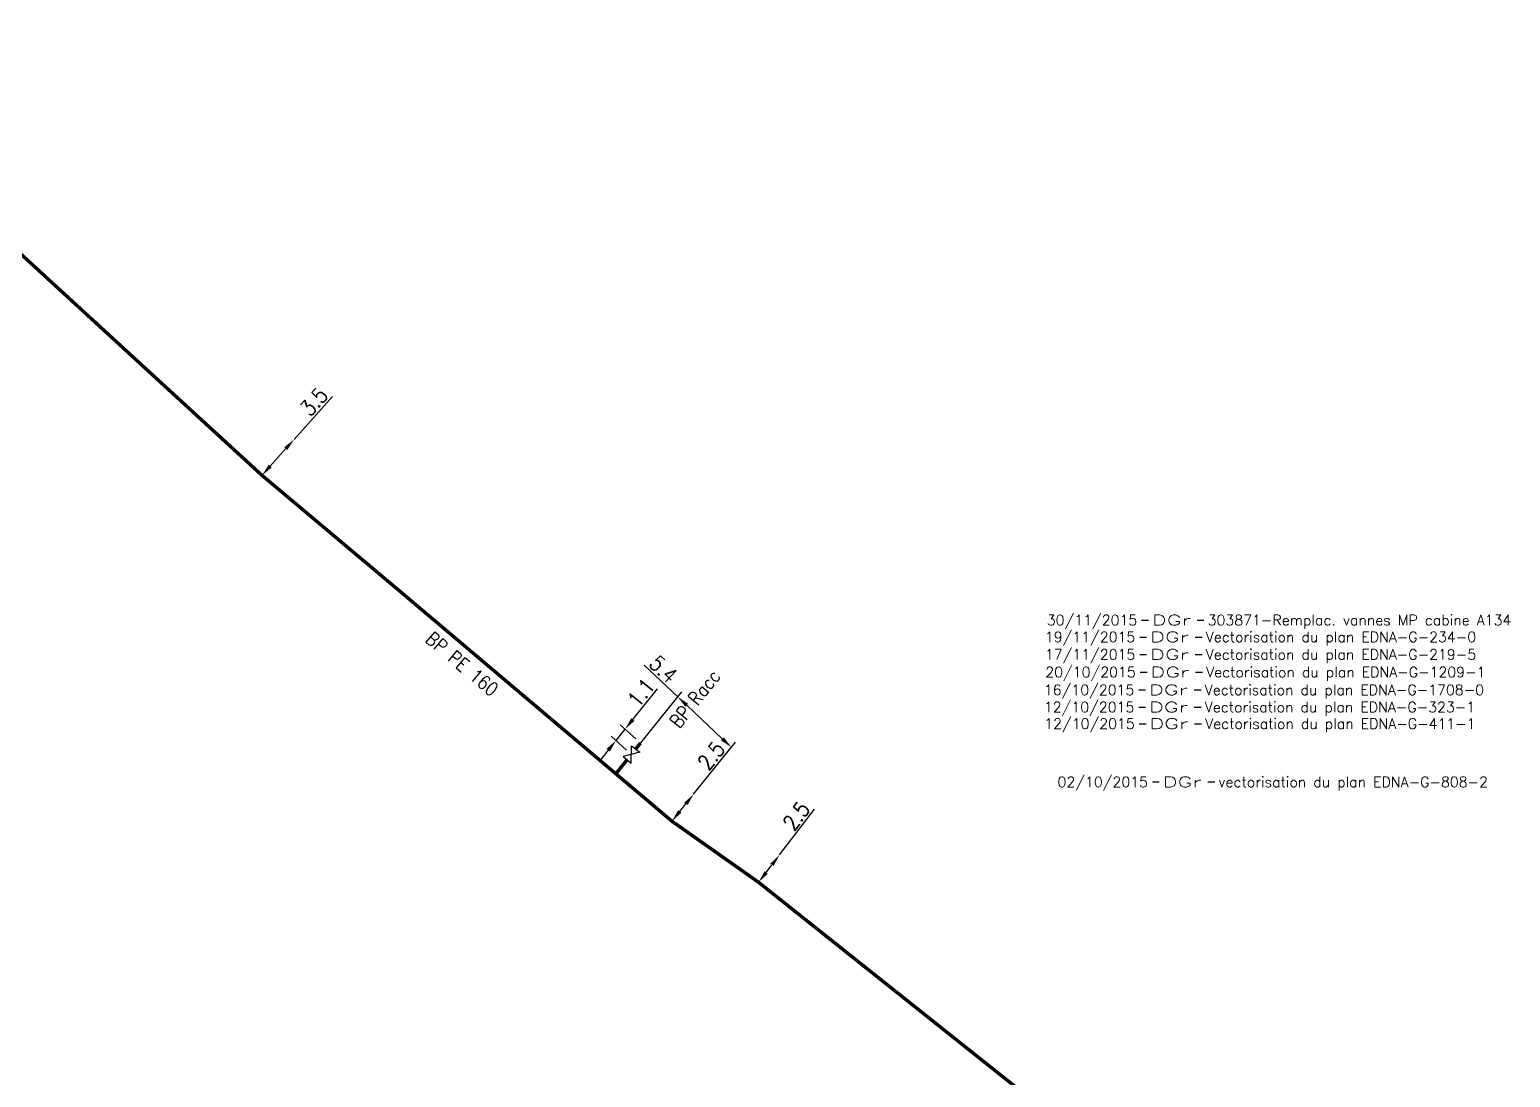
# Model space of a CAD drawing. Header units: millimetres. Extents: x 183997 to 185000, y 127999 to 129007.
# Drawn here: x 184868.7 to 184976.1, y 128490 to 128566 of the extents above; entities that cross this region are included whole.
import ezdxf
from ezdxf.enums import TextEntityAlignment as Align

# ---------------------------------------------------------------- set-up
doc = ezdxf.new("R2010")
doc.units = ezdxf.units.MM
doc.header["$PDMODE"] = 34
doc.linetypes.add('L_25_PE', pattern=[2000, 1000, 1000])
doc.linetypes.add('L_RAC_PE', pattern=[3.5, 2, -1.5])
doc.layers.get('0').update_dxf_attribs({"linetype": 'CONTINUOUS'})
doc.layers.get('DEFPOINTS').update_dxf_attribs({"linetype": 'CONTINUOUS'})
for name, color, linetype in [('L_150', 1, 'CONTINUOUS'), ('L_170', 7, 'CONTINUOUS'), ('L_300', 7, 'CONTINUOUS')]:
    doc.layers.add(name, color=color, linetype=linetype)
doc.layers.add('L_910', color=7, linetype='CONTINUOUS', plot=False)
doc.styles.get("Standard").update_dxf_attribs({"font": 'romans.shx', "width": 0.85})
doc.dimstyles.get("Standard").update_dxf_attribs({"dimtxt": 1.5, "dimasz": 1.2, "dimexe": 0.625, "dimexo": 0.625, "dimgap": 0.25, "dimtad": 1, "dimdec": 1, "dimzin": 0, "dimdsep": 46, "dimtxsty": 'Standard', "dimcen": -0.5, "dimadec": 0, "dimazin": 0, "dimtfac": 1, "dimtdec": 1, "dimtmove": 0, "dimatfit": 3, "dimfxl": 0, "dimtolj": 1, "dimtzin": 0, "dimarcsym": 0})

# ---------------------------------------------------------------- blocks, each defined once
blk = doc.blocks.new('GIS_MODF')
at = {"color": 0, "linetype": 'Continuous', "flags": 128}
for points in [[(-2.26, -0.01), (-1.76, -0.01)], [(1.76, -0.01), (2.26, -0.01)]]:
    blk.add_lwpolyline(points, dxfattribs=at)
at = {"color": 0, "linetype": 'Continuous'}
blk.add_attdef('DATE', text='', height=0.75, dxfattribs=at).set_placement((-2.58, -0.39), align=Align.RIGHT)
at = {"color": 0, "linetype": 'Continuous', "width": 3.590909}
blk.add_attdef('USER', text='', height=0.75, dxfattribs=at).set_placement((-1.52, -0.39), (1.31, -0.39), align=Align.FIT)
at = {"color": 0, "linetype": 'Continuous'}
blk.add_attdef('DESC', (2.53, -0.39), '', height=0.75, dxfattribs=at)
blk = doc.blocks.new('L_300_09')
at = {"color": 0, "linetype": 'Continuous', "flags": 128}
blk.add_lwpolyline([(0.5, -0.38), (-0.5, 0.38), (-0.5, -0.38), (0.5, 0.38), (0.5, -0.38)], dxfattribs=at)
at = {"color": 0, "linetype": 'Continuous', "width": 0.75}
blk.add_attdef('NUM', text='', height=1, dxfattribs=at).set_placement((0, 1.69), align=Align.MIDDLE_CENTER)
at = {"color": 0, "linetype": 'Continuous', "width": 0.75, "flags": 3}
for tag, p in [('DEF_LEG', (0, -5)), ('DEF_COUP', (0, -7.5)), ('DEF_TYPE', (0, -10))]:
    blk.add_attdef(tag, text='', height=1.2, dxfattribs=at).set_placement(p, align=Align.MIDDLE)
blk = doc.blocks.new('*D452')
at = {"layer": 'DEFPOINTS', "color": 0, "linetype": 'Continuous', "transparency": 16777216}
for p in [(184916.84, 128510.51), (184916.84, 128510.51), (184915.27, 128508.56)]:
    blk.add_point(p, dxfattribs=at)
at = {"layer": 'L_150', "color": 0, "linetype": 'Continuous', "lineweight": -2, "transparency": 16777216}
for p, q in [((184916.84, 128510.51), (184919.45, 128513.77)), ((184915.84, 128509.27), (184916.27, 128509.81))]:
    blk.add_line(p, q, dxfattribs=at)
at = {"layer": 'L_150', "color": 0, "linetype": 'Continuous', "transparency": 16777216}
for points in [[(184916.16, 128509.91), (184916.39, 128509.72), (184916.84, 128510.51)], [(184915.72, 128509.36), (184915.95, 128509.17), (184915.27, 128508.56)]]:
    blk.add_solid(points, dxfattribs=at)
at = {"layer": 'L_150', "color": 0, "linetype": 'Continuous', "transparency": 16777216, "insert": (184918.12, 128513.31), "char_height": 1.125, "attachment_point": 5, "rotation": 51.2385}
blk.add_mtext('\\A1;2.5', dxfattribs=at)
blk = doc.blocks.new('*D453')
at = {"layer": 'DEFPOINTS', "color": 0, "linetype": 'Continuous', "transparency": 16777216}
for p in [(184923.07, 128506.11), (184923.07, 128506.11), (184921.55, 128504.13)]:
    blk.add_point(p, dxfattribs=at)
at = {"layer": 'L_150', "color": 0, "linetype": 'Continuous', "lineweight": -2, "transparency": 16777216}
for p, q in [((184923.07, 128506.11), (184925.61, 128509.43)), ((184922.1, 128504.84), (184922.52, 128505.4))]:
    blk.add_line(p, q, dxfattribs=at)
at = {"layer": 'L_150', "color": 0, "linetype": 'Continuous', "transparency": 16777216}
for points in [[(184922.41, 128505.49), (184922.64, 128505.31), (184923.07, 128506.11)], [(184921.98, 128504.93), (184922.22, 128504.75), (184921.55, 128504.13)]]:
    blk.add_solid(points, dxfattribs=at)
at = {"layer": 'L_150', "color": 0, "linetype": 'Continuous', "transparency": 16777216, "insert": (184924.29, 128508.94), "char_height": 1.125, "attachment_point": 5, "rotation": 52.5975}
blk.add_mtext('\\A1;2.5', dxfattribs=at)
blk = doc.blocks.new('*D455')
at = {"layer": 'DEFPOINTS', "color": 0, "linetype": 'Continuous', "transparency": 16777216}
for p in [(184887.87, 128536.26), (184887.87, 128536.26), (184885.54, 128533.65)]:
    blk.add_point(p, dxfattribs=at)
at = {"layer": 'L_150', "color": 0, "linetype": 'Continuous', "lineweight": -2, "transparency": 16777216}
for p, q in [((184887.87, 128536.26), (184890.66, 128539.37)), ((184886.14, 128534.32), (184887.27, 128535.59))]:
    blk.add_line(p, q, dxfattribs=at)
at = {"layer": 'L_150', "color": 0, "linetype": 'Continuous', "transparency": 16777216}
for points in [[(184887.16, 128535.69), (184887.38, 128535.49), (184887.87, 128536.26)], [(184886.03, 128534.42), (184886.25, 128534.22), (184885.54, 128533.65)]]:
    blk.add_solid(points, dxfattribs=at)
at = {"layer": 'L_150', "color": 0, "linetype": 'Continuous', "transparency": 16777216, "insert": (184889.31, 128538.99), "char_height": 1.125, "attachment_point": 5, "rotation": 48.135}
blk.add_mtext('\\A1;3.5', dxfattribs=at)
blk = doc.blocks.new('*D562')
at = {"layer": 'DEFPOINTS', "color": 0, "linetype": 'Continuous', "transparency": 16777216}
for p in [(184911.87, 128515.24), (184912.99, 128514.23), (184912.33, 128513.41)]:
    blk.add_point(p, dxfattribs=at)
at = {"layer": 'L_300', "color": 0, "linetype": 'Continuous', "lineweight": -2, "transparency": 16777216}
for p, q in [((184912.44, 128515.94), (184914.23, 128518.17)), ((184911.98, 128513.72), (184910.87, 128514.73)), ((184911.22, 128514.42), (184911.87, 128515.24)), ((184912.64, 128514.54), (184911.52, 128515.55)), ((184910.65, 128513.72), (184910.09, 128513.01))]:
    blk.add_line(p, q, dxfattribs=at)
at = {"layer": 'L_300', "color": 0, "linetype": 'Continuous', "transparency": 16777216}
for points in [[(184912.32, 128516.03), (184912.55, 128515.84), (184911.87, 128515.24)], [(184910.53, 128513.81), (184910.77, 128513.62), (184911.22, 128514.42)]]:
    blk.add_solid(points, dxfattribs=at)
at = {"layer": 'L_300', "color": 0, "linetype": 'Continuous', "transparency": 16777216, "insert": (184913.03, 128517.88), "char_height": 1.125, "attachment_point": 5, "rotation": 51.2385}
blk.add_mtext('\\A1;1.1', dxfattribs=at)
blk = doc.blocks.new('*D566')
at = {"layer": 'DEFPOINTS', "color": 0, "linetype": 'Continuous', "transparency": 16777216}
for p in [(184919.58, 128513.93), (184912.33, 128513.41), (184916.84, 128510.51)]:
    blk.add_point(p, dxfattribs=at)
at = {"layer": 'L_300', "color": 0, "linetype": 'Continuous', "lineweight": -2, "transparency": 16777216}
for p, q in [((184915.69, 128517.59), (184913.26, 128519.87)), ((184912.62, 128513.77), (184915.98, 128517.95)), ((184918.92, 128514.54), (184916.34, 128516.97)), ((184917.13, 128510.88), (184919.87, 128514.29))]:
    blk.add_line(p, q, dxfattribs=at)
at = {"layer": 'L_300', "color": 0, "linetype": 'Continuous', "transparency": 16777216}
for points in [[(184916.44, 128517.08), (184916.24, 128516.86), (184915.69, 128517.59)], [(184919.03, 128514.65), (184918.82, 128514.43), (184919.58, 128513.93)]]:
    blk.add_solid(points, dxfattribs=at)
at = {"layer": 'L_300', "color": 0, "linetype": 'Continuous', "transparency": 16777216, "insert": (184914.66, 128519.58), "char_height": 1.125, "attachment_point": 5, "rotation": 316.7676}
blk.add_mtext('\\A1;5.4', dxfattribs=at)

msp = doc.modelspace()

# ---------------------------------------------------------------- linework, layer by layer
at = {"layer": 'L_150', "linetype": 'L_25_PE', "const_width": 0.25, "flags": 128}
msp.add_lwpolyline([(184763.44, 128642.3), (184765.64, 128640.84), (184766.17, 128641.68), (184779.3, 128632.06), (184788.81, 128625.05), (184799.52, 128616.92), (184810.28, 128608.87), (184820.88, 128599.03), (184835.35, 128584.81), (184863.2, 128554.16), (184885.54, 128533.65), (184895.58, 128525.21), (184911.2, 128512), (184915.27, 128508.56), (184921.55, 128504.13), (184951.67, 128480.14), (184958.49, 128474.04), (184969.04, 128466.31), (184966.39, 128462.69), (184965.8, 128461.88), (184963.17, 128458.3)], dxfattribs=at)
at = {"layer": 'L_170', "linetype": 'L_RAC_PE', "ltscale": 0.5, "const_width": 0.25, "flags": 128}
for points in [[(184912.99, 128514.23), (184912.64, 128513.8)], [(184912.02, 128513.02), (184911.2, 128512)]]:
    msp.add_lwpolyline(points, dxfattribs=at)

# ---------------------------------------------------------------- block references
at = {"layer": 'L_300', "ltscale": 0.5, "rotation": 51.23854139690137}
msp.add_blockref('L_300_09', (184912.33, 128513.41), dxfattribs=at)
at = {"layer": 'L_910'}
ref = msp.add_blockref('GIS_MODF', (184951.59, 128523.15), dxfattribs=at)
ref.add_attrib('DATE', '30/11/2015', dxfattribs={"layer": '0', "color": 0, "linetype": 'Continuous', "height": 0.75}).set_placement((184949.01, 128522.77), align=Align.RIGHT)
ref.add_attrib('USER', 'DGr', dxfattribs={"layer": '0', "color": 0, "linetype": 'Continuous', "height": 0.75, "width": 1.462963}).set_placement((184950.07, 128522.77), (184952.89, 128522.77), align=Align.FIT)
ref.add_attrib('DESC', '303871-Remplac. vannes MP cabine A134', (184954.12, 128522.77), dxfattribs={"layer": '0', "color": 0, "linetype": 'Continuous', "height": 0.75})
ref = msp.add_blockref('GIS_MODF', (184951.45, 128521.93), dxfattribs=at)
ref.add_attrib('DATE', '19/11/2015', dxfattribs={"layer": '0', "color": 0, "linetype": 'Continuous', "height": 0.75}).set_placement((184948.87, 128521.55), align=Align.RIGHT)
ref.add_attrib('USER', 'DGr', dxfattribs={"layer": '0', "color": 0, "linetype": 'Continuous', "height": 0.75, "width": 1.462963}).set_placement((184949.94, 128521.55), (184952.76, 128521.55), align=Align.FIT)
ref.add_attrib('DESC', 'Vectorisation du plan EDNA-G-234-0', (184953.98, 128521.55), dxfattribs={"layer": '0', "color": 0, "linetype": 'Continuous', "height": 0.75})
ref = msp.add_blockref('GIS_MODF', (184951.45, 128520.67), dxfattribs=at)
ref.add_attrib('DATE', '17/11/2015', dxfattribs={"layer": '0', "color": 0, "linetype": 'Continuous', "height": 0.75}).set_placement((184948.87, 128520.28), align=Align.RIGHT)
ref.add_attrib('USER', 'DGr', dxfattribs={"layer": '0', "color": 0, "linetype": 'Continuous', "height": 0.75, "width": 1.462963}).set_placement((184949.94, 128520.28), (184952.76, 128520.28), align=Align.FIT)
ref.add_attrib('DESC', 'Vectorisation du plan EDNA-G-219-5', (184953.98, 128520.28), dxfattribs={"layer": '0', "color": 0, "linetype": 'Continuous', "height": 0.75})
ref = msp.add_blockref('GIS_MODF', (184951.48, 128519.39), dxfattribs=at)
ref.add_attrib('DATE', '20/10/2015', dxfattribs={"layer": '0', "color": 0, "linetype": 'Continuous', "height": 0.75}).set_placement((184948.9, 128519), align=Align.RIGHT)
ref.add_attrib('USER', 'DGr', dxfattribs={"layer": '0', "color": 0, "linetype": 'Continuous', "height": 0.75, "width": 1.462963}).set_placement((184949.97, 128519), (184952.79, 128519), align=Align.FIT)
ref.add_attrib('DESC', 'Vectorisation du plan EDNA-G-1209-1', (184954.01, 128519), dxfattribs={"layer": '0', "color": 0, "linetype": 'Continuous', "height": 0.75})
ref = msp.add_blockref('GIS_MODF', (184951.38, 128518.1), dxfattribs=at)
ref.add_attrib('DATE', '16/10/2015', dxfattribs={"layer": '0', "color": 0, "linetype": 'Continuous', "height": 0.75}).set_placement((184948.8, 128517.71), align=Align.RIGHT)
ref.add_attrib('USER', 'DGr', dxfattribs={"layer": '0', "color": 0, "linetype": 'Continuous', "height": 0.75, "width": 1.462963}).set_placement((184949.86, 128517.71), (184952.69, 128517.71), align=Align.FIT)
ref.add_attrib('DESC', 'Vectorisation du plan EDNA-G-1708-0', (184953.91, 128517.71), dxfattribs={"layer": '0', "color": 0, "linetype": 'Continuous', "height": 0.75})
ref = msp.add_blockref('GIS_MODF', (184951.38, 128516.85), dxfattribs=at)
ref.add_attrib('DATE', '12/10/2015', dxfattribs={"layer": '0', "color": 0, "linetype": 'Continuous', "height": 0.75}).set_placement((184948.8, 128516.46), align=Align.RIGHT)
ref.add_attrib('USER', 'DGr', dxfattribs={"layer": '0', "color": 0, "linetype": 'Continuous', "height": 0.75, "width": 1.462963}).set_placement((184949.86, 128516.46), (184952.69, 128516.46), align=Align.FIT)
ref.add_attrib('DESC', 'Vectorisation du plan EDNA-G-323-1', (184953.91, 128516.46), dxfattribs={"layer": '0', "color": 0, "linetype": 'Continuous', "height": 0.75})
ref = msp.add_blockref('GIS_MODF', (184951.41, 128515.64), dxfattribs=at)
ref.add_attrib('DATE', '12/10/2015', dxfattribs={"layer": '0', "color": 0, "linetype": 'Continuous', "height": 0.75}).set_placement((184948.83, 128515.26), align=Align.RIGHT)
ref.add_attrib('USER', 'DGr', dxfattribs={"layer": '0', "color": 0, "linetype": 'Continuous', "height": 0.75, "width": 1.462963}).set_placement((184949.89, 128515.26), (184952.71, 128515.26), align=Align.FIT)
ref.add_attrib('DESC', 'Vectorisation du plan EDNA-G-411-1', (184953.94, 128515.26), dxfattribs={"layer": '0', "color": 0, "linetype": 'Continuous', "height": 0.75})
ref = msp.add_blockref('GIS_MODF', (184952.37, 128511.42), dxfattribs=at)
ref.add_attrib('DATE', '02/10/2015', dxfattribs={"layer": '0', "color": 0, "linetype": 'Continuous', "height": 0.75}).set_placement((184949.79, 128511.03), align=Align.RIGHT)
ref.add_attrib('USER', 'DGr', dxfattribs={"layer": '0', "color": 0, "linetype": 'Continuous', "height": 0.75, "width": 1.462963}).set_placement((184950.86, 128511.03), (184953.68, 128511.03), align=Align.FIT)
ref.add_attrib('DESC', 'vectorisation du plan EDNA-G-808-2', (184954.9, 128511.03), dxfattribs={"layer": '0', "color": 0, "linetype": 'Continuous', "height": 0.75})

# ---------------------------------------------------------------- texts
at = {"layer": 'L_150', "linetype": 'Continuous', "width": 0.85}
msp.add_text('BP PE 160', height=1, rotation=319.7939, dxfattribs=at).set_placement((184900.05, 128519.97), align=Align.MIDDLE)
at = {"layer": 'L_170', "linetype": 'Continuous', "width": 0.85}
msp.add_text('BP Racc', height=1, rotation=51.2385, dxfattribs=at).set_placement((184916.94, 128517.45), align=Align.MIDDLE)

# ---------------------------------------------------------------- dimensions: what is measured, and where the dimension line sits
at = {"layer": 'L_150', "linetype": 'Continuous'}
for base, p1, p2, angle, picture, middle in [((184887.87, 128536.26), (184885.54, 128533.65), (184887.87, 128536.26), 228.135, '*D455', (184889.87, 128538.49)), ((184916.84, 128510.51), (184915.27, 128508.56), (184916.84, 128510.51), 231.2385, '*D452', (184918.71, 128512.84)), ((184923.07, 128506.11), (184921.55, 128504.13), (184923.07, 128506.11), 232.5975, '*D453', (184924.89, 128508.49))]:
    dim = msp.add_linear_dim(base=base, p1=p1, p2=p2, angle=angle, dimstyle='Standard', override={"dimscale": 0.75}, dxfattribs=at)
    dim.commit()
    dim.dimension.update_dxf_attribs({"geometry": picture, "text_midpoint": middle, "dimtype": 160})
at = {"layer": 'L_300', "linetype": 'Continuous'}
dim = msp.add_linear_dim(base=(184919.58, 128513.93), p1=(184912.33, 128513.41), p2=(184916.84, 128510.51), angle=136.7676, text='5.4', dimstyle='Standard', override={"dimscale": 0.75}, dxfattribs=at)
dim.commit()
dim.dimension.update_dxf_attribs({"geometry": '*D566', "text_midpoint": (184914.15, 128519.03), "dimtype": 160})
dim = msp.add_linear_dim(base=(184911.8727, 128515.2358), p1=(184912.3283, 128513.4074), p2=(184912.9857, 128514.2261), angle=231.2385, dimstyle='Standard', override={"dimscale": 0.75, "dimatfit": 0}, dxfattribs=at)
dim.commit()
dim.dimension.update_dxf_attribs({"geometry": '*D562', "text_midpoint": (184913.616, 128517.407), "dimtype": 160})

doc.saveas('drawing.dxf')
